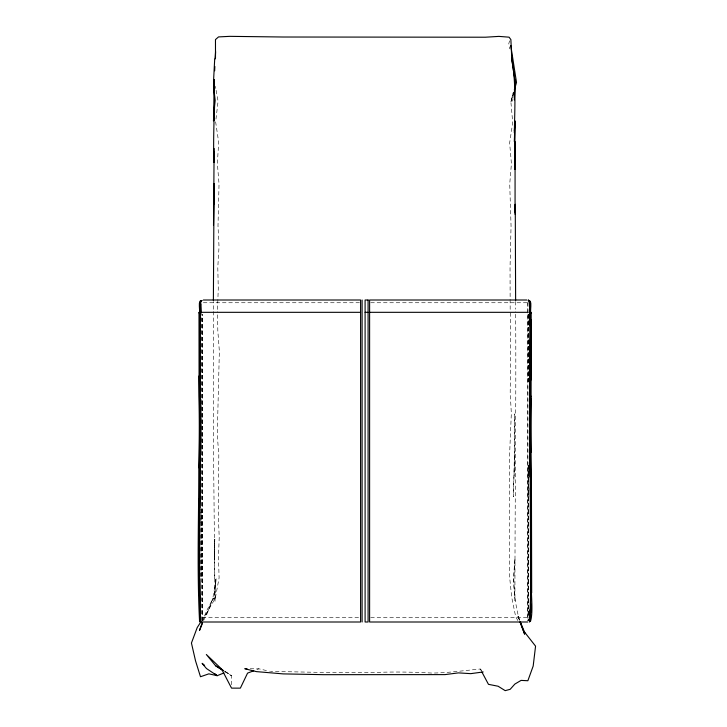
<?xml version="1.0" encoding="UTF-8"?>
<svg xmlns="http://www.w3.org/2000/svg" width="727" height="727" viewBox="0 0 727 727"><rect width="100%" height="100%" fill="white"/><g stroke="black" fill="none" stroke-linecap="round" stroke-linejoin="round"><path stroke-width="0.55" stroke-dasharray="3.63 2.73" d="M213.365 309.275L213.375 301.56M213.356 311.483L213.574 456.074L215.028 601.529L215.51 579.483L213.974 599.72L216.201 578.483L212.847 598.148L206.55 614.997L213.22 598.157L205.923 612.243L203.06 620.34M231.559 684.752L231.604 675.728L224.307 670.83M514.407 455.738L513.317 496.777L514.689 455.584L514.552 413.908L514.225 476.285M514.961 559.299L513.544 580.264L514.925 600.72C514.898 504.32 516.252 407.865 515.661 311.438M200.834 522.231L200.961 509.045M201.197 509.045L200.916 578.11M510.172 309.366L510.036 267.454L511.054 225.979L509.727 184.076L511.426 163.611L509.627 142.919L512.726 122.699L510.881 101.798L513.362 92.038M214.283 558.981L214.792 539.107L214.338 559.799L214.283 558.981L214.747 580.746M217.509 309.448L218.273 288.501L217.791 267.518L219.036 246.662L218 225.961L219.036 184.013L217.355 163.23L218.691 142.319L215.637 121.991L218.073 101.235L215.983 89.539M528.211 619.331L528.102 620.685M528.438 619.331L528.338 620.685M514.952 560.19C512.562 580.482 514.071 601.456 519.75 621.067M527.92 303.095L527.911 620.685M202.279 620.685L202.388 314.509M202.515 620.685L202.624 314.509M527.829 302.032L527.684 620.685M513.407 92.347L511.917 101.317L513.471 93.901M510.881 101.798L513.38 93.192M203.742 620.313L207.15 612.198L215.31 598.239L219.1 577.874L218.473 557.082L219.227 537.235L218.327 516.306L218.8 454.957L217.273 434.719L219.354 351.214L217.809 330.503L217.546 311.665M509.863 40.776L508.782 43.284L509.745 48.854M201.861 620.685L207.15 612.198M256.822 669.603L258.885 668.822L269.372 671.203M481.728 670.485L480.283 669.004C464.062 670.539 447.923 672.975 431.62 673.048C413.654 672.03 395.688 671.739 377.704 672.357C341.899 673.184 306.176 671.975 270.417 671.439M203.324 302.75L359.456 302.75M370.734 302.75L526.875 302.75M202.288 617.541L359.456 617.541M370.734 617.541L527.911 617.541M250.215 668.758L258.885 668.822M224.043 670.985L231.604 675.728L224.08 671.048M517.86 620.576L515.679 616.705L511.708 597.294L509.645 577.274L509.582 454.929L511.335 413.454L510.2 392.753L510.772 330.312L510.236 311.574M480.283 669.004L481.301 670.921M518.251 617.023L518.024 616.378L519.75 620.567M518.024 616.378L519.578 620.567M215.41 86.349L215.792 88.476M528.829 620.685L528.72 619.331M202.097 620.685L201.988 314.509M201.815 620.295L201.752 314.509M515.625 301.496L515.652 309.229M528.72 314.509L528.72 383.638M528.72 465.225L528.72 618.204M528.438 314.509L528.438 383.638M528.438 465.225L528.438 615.933M528.211 314.509L528.211 383.638M528.211 465.225L528.211 615.933M201.479 509.418L201.479 577.411M200.843 509.418L200.843 577.411M528.892 497.168A1809.421 585.889 -90 0 1 528.729 465.634"/><path stroke-width="1.09" d="M213.502 225.334L214.065 183.504L213.384 300.46M529.629 313.319L529.629 304.313L528.602 300.006M529.856 313.319C528.747 310.02 531.619 302.314 528.393 300.133L528.184 300.524M530.765 313.319C529.947 311.183 532.246 300.76 529.329 300.524M529.747 384.447L529.674 407.093A1293.351 418.779 -90 0 0 529.619 421.605M530.61 398.042L530.583 407.093A1293.351 418.779 -90 0 0 530.592 452.694M213.72 204.405L214.111 148.472M530.765 592.987L530.492 469.26A583.908 189.065 -90 0 1 530.201 396.197L530.292 312.319L530.119 312.992M531.673 592.987L531.401 469.26A583.908 189.065 90 0 1 531.11 396.197M198.834 499.222L198.834 586.616M199.207 467.97L199.289 462.336A896.291 290.218 -90 0 0 199.289 392.844L199.107 379.912A776.545 251.442 90 0 1 199.062 375.904M199.934 481.501L200.198 462.336A896.291 290.218 -90 0 0 200.279 455.393M200.288 472.477L199.943 508.091M530.101 385.301L530.001 392.844A896.291 290.218 90 0 0 530.001 462.336M529.956 609.898L529.756 617.505M531.064 612.125L531.173 604.337M214.092 151.652L213.929 162.503C212.875 134.777 215.119 107.16 214.138 79.479L214.002 120.546L214.092 118.383M515.079 169.364L514.771 120.782L514.425 141.72L514.925 121.227L514.371 131.033M515.07 212.239L515.07 141.592M531.11 396.197L531.201 312.319L531.037 312.992M515.089 169.146L515.198 162.421M515.07 214.32L515.261 204.287L515.625 300.387M215.392 58.514L215.565 50.863M514.343 97.754L514.798 79.37L511.799 59.578L510.881 39.612L509.073 37.177L498.895 36.386L485.418 37.213L283.203 37.013L229.759 36.35L218.527 36.913L215.474 39.594L215.492 57.987M214.22 115.139L214.828 99.999L213.602 79.925L214.71 58.96M214.656 70.801L214.847 66.484M215.192 58.914L215.546 52.353M514.325 99.899L515.47 80.025L515.089 82.269M514.334 132.896C514.771 108.023 516.315 82.805 511.563 58.251M213.438 120.873L214.81 100.671L213.602 79.925M201.015 303.868L200.97 313.355M200.161 303.486L200.298 302.941M514.316 89.966L516.506 82.433L510.79 45.592M200.888 621.421L200.57 622.003L199.961 618.804L199.571 580.619L199.943 469.26A583.908 189.065 90 0 0 200.234 396.197L200.016 379.912A776.545 251.442 -90 0 1 200.098 313.664L199.907 312.319L200.007 396.197A583.908 189.065 90 0 1 199.707 469.26C199.671 519.814 197.889 572.158 200.507 621.858M202.351 622.357L199.489 630.454L202.47 623.357M200.725 622.139L197.226 627.555L191.437 643.041L195.527 660.834L200.488 676.737L208.858 673.847L217.182 675.692L223.971 672.929M199.589 621.858C196.981 572.158 198.753 519.814 198.798 469.26A583.908 189.065 -90 0 0 199.089 396.197L198.989 312.319L199.162 312.992M253.732 670.776L247.562 673.12L240.364 688.142L231.54 688.133L221.571 668.994L206.332 654.5L215.619 665.778L223.134 670.458L215.619 665.778M483.182 671.966L470.76 673.647L458.437 672.884L445.015 674.611L323.688 674.683L283.166 673.893L256.367 671.612L244.79 668.713L246.962 668.731M203.324 300.006L360.583 300.006L360.583 622.003L200.734 622.003M526.875 300.006L369.607 300.006L369.607 622.003L527.82 622.003M201.979 312.319L360.583 312.319M365.099 312.319L368.089 312.319M369.607 312.319L528.22 312.319M204.614 665.387L202.106 663.324L206.459 668.522L217.182 675.692L214.674 673.629M529.692 621.858L530.465 618.804L530.637 605.346L530.256 469.26A583.908 189.065 -90 0 1 529.965 396.197L530.056 312.319L529.865 313.664A776.545 251.442 -90 0 1 530.01 325.678M529.465 621.858C532.028 580.455 530.219 536.244 530.528 493.96M523.84 631.2L535.563 646.149L533.182 666.05L527.866 680.736L521.095 680.39L514.87 684.062L510.172 689.314L505.201 690.65L498.113 686.233L488.462 684.334L481.819 671.875M202.006 300.524C199.098 300.76 201.397 311.183 200.57 313.319M201.779 300.524C198.871 300.76 201.17 311.183 200.343 313.319M200.87 300.524C197.953 300.76 200.252 311.183 199.425 313.319M520.178 621.612L524.93 633.135M520.359 622.666L524.64 634.198L520.132 622.076M530.456 621.421C533.845 611.016 530.047 588.007 531.401 574.375M200.207 617.505L199.943 605.455M200.307 312.992L200.134 312.319L200.134 389.345M531.064 473.604L531.401 512.58M529.974 476.994L529.765 462.336A896.291 290.218 90 0 1 529.629 448.45M200.279 382.066L200.252 379.912A776.545 251.442 90 0 1 200.288 316.663M200.288 613.243L199.943 578.874M530.337 488.19L530.401 493.76M200.734 399.168L200.761 407.093A1293.351 418.779 90 0 1 200.752 451.658M199.516 376.522L199.561 391.244M362.11 300.006L362.11 622.003M199.561 458.91A1293.351 418.779 90 0 1 199.48 468.224M200.507 399.777A896.291 290.218 -90 0 1 200.543 451.431M200.198 392.844A896.291 290.218 -90 0 1 200.279 399.777M531.092 319.662A776.545 251.442 -90 0 1 531.092 379.912M530.346 339.736A776.545 251.442 90 0 1 530.346 359.838M529.756 463.054A1293.351 418.779 -90 0 1 529.619 436.118M529.629 406.72A896.291 290.218 90 0 1 529.765 392.844L529.947 379.912A776.545 251.442 -90 0 0 530.11 359.838M530.801 452.421A896.291 290.218 90 0 1 530.855 397.796M368.089 300.006L365.099 300.006L365.099 622.003L368.089 622.003L368.089 300.006"/></g></svg>
